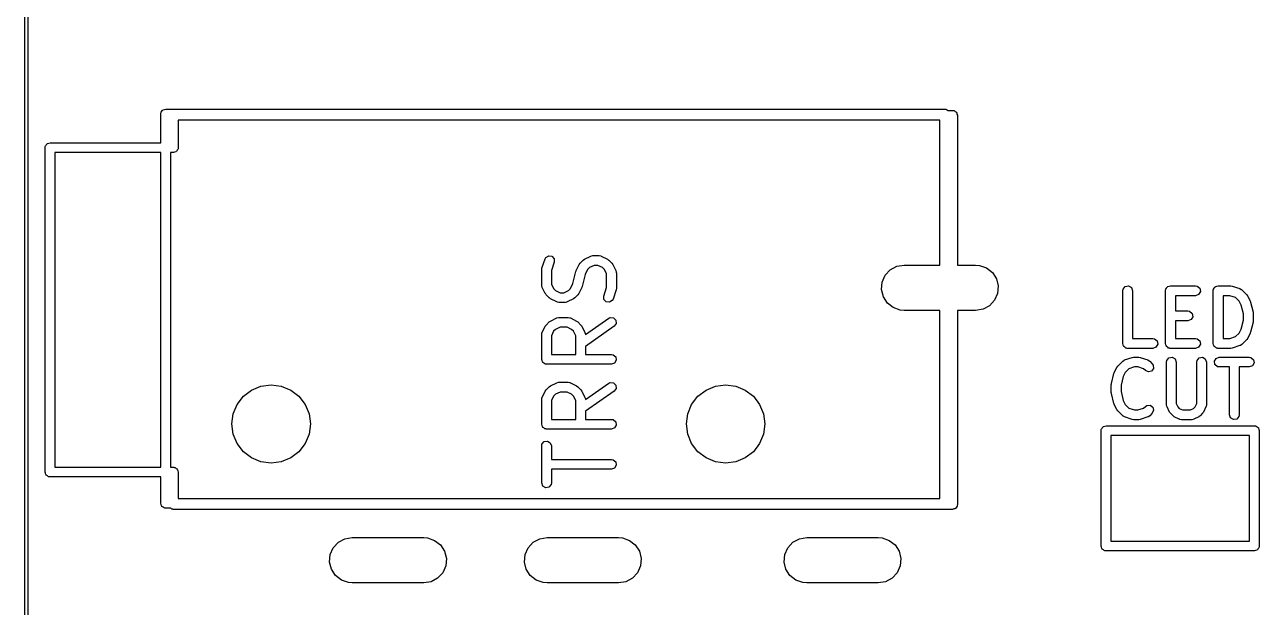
# Model space of a CAD drawing. Extents: x 62 to 222, y -188 to -37.
# Drawn here: x 88.21 to 107.23, y -96.7 to -87.72 of the extents above; entities that cross this region are included whole.
import ezdxf

# ---------------------------------------------------------------- set-up
doc = ezdxf.new("R2010")
doc.units = 0
doc.layers.add('BLACK', color=7, linetype='CONTINUOUS')

msp = doc.modelspace()

# ---------------------------------------------------------------- linework, layer by layer
at = {"layer": 'BLACK', "linetype": 'CONTINUOUS'}
for p, q in [((88.2141, -118.993), (88.2141, -43.2947)), ((88.264, -43.2947), (88.264, -119)), ((90.3103, -89.1004), (90.312, -89.0907)), ((90.3103, -89.545), (90.3103, -89.1004)), ((90.3114, -89.0874), (90.3131, -89.0845)), ((90.312, -89.0907), (90.3114, -89.0874)), ((90.3131, -89.0845), (90.3148, -89.0748)), ((90.3148, -89.0748), (90.3273, -89.0599)), ((90.3273, -89.0599), (90.3371, -89.043)), ((90.3371, -89.043), (90.3434, -89.0407)), ((90.3434, -89.0407), (90.3478, -89.0355)), ((90.3478, -89.0355), (90.367, -89.0321)), ((90.367, -89.0321), (90.3853, -89.0254)), ((90.3853, -89.0254), (102.385, -89.0254)), ((102.385, -89.0254), (102.395, -89.0272)), ((102.395, -89.0272), (102.398, -89.0266)), ((102.398, -89.0266), (102.401, -89.0283)), ((102.401, -89.0283), (102.411, -89.03)), ((102.411, -89.03), (102.426, -89.0425)), ((102.426, -89.0425), (102.43, -89.045)), ((102.43, -89.045), (102.504, -89.045)), ((102.504, -89.045), (102.514, -89.0467)), ((102.514, -89.0467), (102.517, -89.0461)), ((102.517, -89.0461), (102.52, -89.0478)), ((102.52, -89.0478), (102.53, -89.0495)), ((102.53, -89.0495), (102.545, -89.062)), ((102.545, -89.062), (102.562, -89.0718)), ((102.562, -89.0718), (102.564, -89.0781)), ((102.564, -89.0781), (102.569, -89.0825)), ((102.569, -89.0825), (102.572, -89.1017)), ((102.572, -89.1017), (102.579, -89.12)), ((102.579, -89.12), (102.579, -91.4284)), ((90.5791, -89.195), (90.5791, -89.62)), ((102.31, -89.195), (90.5791, -89.195)), ((102.31, -91.4284), (102.31, -89.195)), ((88.5622, -89.5602), (88.5666, -89.555)), ((88.5666, -89.555), (88.5858, -89.5517)), ((88.5858, -89.5517), (88.6041, -89.545)), ((88.6041, -89.545), (90.3103, -89.545)), ((88.5291, -89.62), (88.5308, -89.6103)), ((88.5291, -94.62), (88.5291, -89.62)), ((88.5302, -89.607), (88.5319, -89.6041)), ((88.5308, -89.6103), (88.5302, -89.607)), ((88.5319, -89.6041), (88.5336, -89.5943)), ((88.5336, -89.5943), (88.5461, -89.5794)), ((88.5461, -89.5794), (88.5559, -89.5625)), ((88.5559, -89.5625), (88.5622, -89.5602)), ((88.6791, -89.695), (88.6791, -94.545)), ((90.3103, -89.695), (88.6791, -89.695)), ((90.3103, -94.545), (90.3103, -89.695)), ((90.5041, -89.695), (90.4603, -89.695)), ((90.4603, -89.695), (90.4603, -94.545)), ((90.5224, -89.6883), (90.5041, -89.695)), ((90.5416, -89.685), (90.5224, -89.6883)), ((90.5459, -89.6798), (90.5416, -89.685)), ((90.5523, -89.6775), (90.5459, -89.6798)), ((90.5621, -89.6606), (90.5523, -89.6775)), ((90.5746, -89.6457), (90.5621, -89.6606)), ((90.5763, -89.6359), (90.5746, -89.6457)), ((90.578, -89.633), (90.5763, -89.6359)), ((90.5791, -89.62), (90.5774, -89.6297)), ((90.5774, -89.6297), (90.578, -89.633)), ((96.18, -91.4774), (96.2276, -91.3346)), ((96.2276, -91.3346), (96.2401, -91.3117)), ((96.2401, -91.3117), (96.2838, -91.2848)), ((96.2838, -91.2848), (96.3345, -91.2923)), ((96.37, -91.382), (96.3262, -91.5133)), ((96.3345, -91.2923), (96.3685, -91.3307)), ((96.3685, -91.3307), (96.37, -91.382)), ((96.7079, -91.5152), (96.7555, -91.42)), ((96.7555, -91.42), (96.7689, -91.402)), ((96.7689, -91.402), (96.7696, -91.4005)), ((96.7696, -91.4005), (96.8172, -91.3529)), ((96.8172, -91.3529), (96.8356, -91.34)), ((96.8356, -91.34), (96.8367, -91.3388)), ((96.8367, -91.3388), (96.9319, -91.2912)), ((96.9832, -91.4333), (96.9147, -91.4675)), ((96.9319, -91.2912), (96.9569, -91.2838)), ((96.9569, -91.2838), (96.9613, -91.2848)), ((96.9613, -91.2848), (96.9655, -91.2833)), ((96.9655, -91.2833), (97.0607, -91.2833)), ((97.043, -91.4333), (96.9832, -91.4333)), ((97.1115, -91.4675), (97.043, -91.4333)), ((97.0607, -91.2833), (97.0864, -91.2878)), ((97.0864, -91.2878), (97.0898, -91.2907)), ((97.0898, -91.2907), (97.0942, -91.2912)), ((97.0942, -91.2912), (97.1895, -91.3388)), ((97.1895, -91.3388), (97.2075, -91.3522)), ((97.2075, -91.3522), (97.209, -91.3529)), ((97.209, -91.3529), (97.2566, -91.4005)), ((97.2566, -91.4005), (97.2695, -91.4189)), ((97.2695, -91.4189), (97.2706, -91.42)), ((97.2706, -91.42), (97.3183, -91.5152)), ((101.545, -91.5018), (101.646, -91.4473)), ((101.646, -91.4473), (101.759, -91.4284)), ((101.759, -91.4284), (102.31, -91.4284)), ((102.579, -91.4284), (102.859, -91.4284)), ((102.859, -91.4284), (102.919, -91.4336)), ((102.919, -91.4336), (103.028, -91.4717)), ((96.1762, -91.5011), (96.1801, -91.4791)), ((96.1762, -91.7392), (96.1762, -91.5011)), ((96.1801, -91.4791), (96.18, -91.4774)), ((96.3262, -91.5133), (96.3262, -91.7215)), ((96.6566, -91.7131), (96.7022, -91.5306)), ((96.7022, -91.5306), (96.7075, -91.5187)), ((96.7075, -91.5187), (96.7079, -91.5152)), ((96.8458, -91.5749), (96.8001, -91.7574)), ((96.8842, -91.4979), (96.8458, -91.5749)), ((96.9147, -91.4675), (96.8842, -91.4979)), ((97.1419, -91.4979), (97.1115, -91.4675)), ((97.1762, -91.5665), (97.1419, -91.4979)), ((97.1762, -91.7747), (97.1762, -91.5665)), ((97.3183, -91.5152), (97.3257, -91.5402)), ((97.3257, -91.5402), (97.3246, -91.5445)), ((97.3246, -91.5445), (97.3262, -91.5488)), ((97.3262, -91.5488), (97.3262, -91.7869)), ((101.42, -91.6914), (101.467, -91.5862)), ((101.467, -91.5862), (101.545, -91.5018)), ((103.028, -91.4717), (103.118, -91.5428)), ((103.118, -91.5428), (103.18, -91.6394)), ((103.18, -91.6394), (103.208, -91.7509)), ((96.1777, -91.7434), (96.1762, -91.7392)), ((96.1767, -91.7478), (96.1777, -91.7434)), ((96.1841, -91.7728), (96.1767, -91.7478)), ((96.2317, -91.868), (96.1841, -91.7728)), ((96.3262, -91.7215), (96.3604, -91.79)), ((96.3604, -91.79), (96.3908, -91.8205)), ((96.3908, -91.8205), (96.4594, -91.8547)), ((96.5192, -91.8547), (96.5877, -91.8205)), ((96.5877, -91.8205), (96.6181, -91.79)), ((96.6181, -91.79), (96.6566, -91.7131)), ((96.7945, -91.7728), (96.7468, -91.868)), ((96.7949, -91.7692), (96.7945, -91.7728)), ((96.8001, -91.7574), (96.7949, -91.7692)), ((97.1324, -91.906), (97.1762, -91.7747)), ((97.3223, -91.8106), (97.2747, -91.9534)), ((97.3262, -91.7869), (97.3223, -91.8089)), ((97.3223, -91.8089), (97.3223, -91.8106)), ((101.41, -91.8059), (101.42, -91.6914)), ((101.438, -91.9174), (101.41, -91.8059)), ((103.208, -91.7509), (103.198, -91.8654)), ((105.124, -91.8246), (105.129, -91.7985)), ((105.124, -92.6374), (105.124, -91.8246)), ((105.129, -91.7985), (105.162, -91.7586)), ((105.162, -91.7586), (105.214, -91.7496)), ((105.214, -91.7496), (105.259, -91.7756)), ((105.259, -91.7756), (105.277, -91.8246)), ((105.277, -91.8246), (105.277, -92.5612)), ((105.782, -91.8246), (105.784, -91.8147)), ((105.782, -92.6374), (105.782, -91.8246)), ((105.783, -91.8114), (105.785, -91.8084)), ((105.784, -91.8147), (105.783, -91.8114)), ((105.785, -91.8084), (105.787, -91.7985)), ((105.787, -91.7985), (105.8, -91.7834)), ((105.8, -91.7834), (105.809, -91.7662)), ((105.809, -91.7662), (105.816, -91.7639)), ((105.816, -91.7639), (105.82, -91.7586)), ((105.82, -91.7586), (105.84, -91.7552)), ((105.84, -91.7552), (105.858, -91.7484)), ((105.858, -91.7484), (106.245, -91.7484)), ((106.245, -91.7484), (106.272, -91.753)), ((106.272, -91.753), (106.311, -91.7865)), ((106.311, -91.7865), (106.321, -91.8378)), ((106.518, -91.8246), (106.519, -91.8147)), ((106.518, -92.6374), (106.518, -91.8246)), ((106.519, -91.8114), (106.52, -91.8084)), ((106.519, -91.8147), (106.519, -91.8114)), ((106.52, -91.8084), (106.522, -91.7985)), ((106.522, -91.7985), (106.535, -91.7834)), ((106.535, -91.7834), (106.545, -91.7662)), ((106.545, -91.7662), (106.551, -91.7639)), ((106.551, -91.7639), (106.556, -91.7586)), ((106.556, -91.7586), (106.575, -91.7552)), ((106.575, -91.7552), (106.594, -91.7484)), ((106.594, -91.7484), (106.787, -91.7484)), ((106.787, -91.7484), (106.81, -91.7524)), ((106.81, -91.7524), (106.811, -91.7523)), ((106.811, -91.7523), (106.928, -91.791)), ((106.928, -91.791), (106.951, -91.8036)), ((106.951, -91.8036), (106.953, -91.8075)), ((106.953, -91.8075), (106.957, -91.8094)), ((106.957, -91.8094), (107.035, -91.8868)), ((96.2329, -91.8691), (96.2317, -91.868)), ((96.2458, -91.8875), (96.2329, -91.8691)), ((96.2934, -91.9351), (96.2458, -91.8875)), ((96.2949, -91.9358), (96.2934, -91.9351)), ((96.3129, -91.9492), (96.2949, -91.9358)), ((96.4081, -91.9968), (96.3129, -91.9492)), ((96.4126, -91.9973), (96.4081, -91.9968)), ((96.416, -92.0002), (96.4126, -91.9973)), ((96.4417, -92.0047), (96.416, -92.0002)), ((96.5369, -92.0047), (96.4417, -92.0047)), ((96.4594, -91.8547), (96.5192, -91.8547)), ((96.5411, -92.0032), (96.5369, -92.0047)), ((96.5455, -92.0042), (96.5411, -92.0032)), ((96.5704, -91.9968), (96.5455, -92.0042)), ((96.6657, -91.9492), (96.5704, -91.9968)), ((96.6668, -91.948), (96.6657, -91.9492)), ((96.6852, -91.9351), (96.6668, -91.948)), ((96.7328, -91.8875), (96.6852, -91.9351)), ((96.7335, -91.886), (96.7328, -91.8875)), ((96.7468, -91.868), (96.7335, -91.886)), ((97.1338, -91.9573), (97.1324, -91.906)), ((97.1678, -91.9957), (97.1338, -91.9573)), ((97.2186, -92.0032), (97.1678, -91.9957)), ((97.2623, -91.9763), (97.2186, -92.0032)), ((97.2747, -91.9534), (97.2623, -91.9763)), ((101.5, -92.014), (101.438, -91.9174)), ((101.591, -92.0851), (101.5, -92.014)), ((103.152, -91.9706), (103.074, -92.055)), ((103.198, -91.8654), (103.152, -91.9706)), ((106.245, -91.9008), (105.935, -91.9008)), ((105.935, -91.9008), (105.935, -92.1354)), ((106.294, -91.883), (106.245, -91.9008)), ((106.321, -91.8378), (106.294, -91.883)), ((106.67, -91.9008), (106.67, -92.5612)), ((106.775, -91.9008), (106.67, -91.9008)), ((106.862, -91.9299), (106.775, -91.9008)), ((106.918, -91.9858), (106.862, -91.9299)), ((106.948, -92.0447), (106.918, -91.9858)), ((107.035, -91.8868), (107.048, -91.9055)), ((107.048, -91.9055), (107.049, -91.9066)), ((107.049, -91.9066), (107.088, -91.984)), ((107.088, -91.984), (107.091, -91.9966)), ((107.091, -91.9966), (107.093, -91.9996)), ((107.093, -91.9996), (107.132, -92.1545)), ((101.699, -92.1232), (101.591, -92.0851)), ((101.759, -92.1284), (101.699, -92.1232)), ((102.31, -92.1284), (101.759, -92.1284)), ((102.31, -95.0254), (102.31, -92.1284)), ((102.859, -92.1284), (102.579, -92.1284)), ((102.579, -92.1284), (102.579, -95.12)), ((102.973, -92.1095), (102.859, -92.1284)), ((103.074, -92.055), (102.973, -92.1095)), ((105.935, -92.1354), (106.129, -92.1354)), ((106.129, -92.1354), (106.155, -92.14)), ((106.155, -92.14), (106.195, -92.1735)), ((106.195, -92.1735), (106.204, -92.2249)), ((106.982, -92.1823), (106.948, -92.0447)), ((106.982, -92.2797), (106.982, -92.1823)), ((107.132, -92.1545), (107.133, -92.1696)), ((107.133, -92.1696), (107.134, -92.1729)), ((107.134, -92.1729), (107.134, -92.289)), ((96.1841, -92.4676), (96.2317, -92.3724)), ((96.2317, -92.3724), (96.2451, -92.3544)), ((96.2451, -92.3544), (96.2458, -92.3529)), ((96.2458, -92.3529), (96.2934, -92.3053)), ((96.2934, -92.3053), (96.3118, -92.2924)), ((96.3118, -92.2924), (96.3129, -92.2912)), ((96.3129, -92.2912), (96.4081, -92.2436)), ((96.4594, -92.3857), (96.3908, -92.4199)), ((96.4081, -92.2436), (96.4331, -92.2362)), ((96.4331, -92.2362), (96.4374, -92.2372)), ((96.4374, -92.2372), (96.4417, -92.2357)), ((96.4417, -92.2357), (96.5845, -92.2357)), ((96.5668, -92.3857), (96.4594, -92.3857)), ((96.6353, -92.4199), (96.5668, -92.3857)), ((96.5845, -92.2357), (96.6102, -92.2402)), ((96.6102, -92.2402), (96.6136, -92.2431)), ((96.6136, -92.2431), (96.6181, -92.2436)), ((96.6181, -92.2436), (96.7133, -92.2912)), ((96.7133, -92.2912), (96.7313, -92.3046)), ((96.7313, -92.3046), (96.7328, -92.3053)), ((96.7328, -92.3053), (96.7804, -92.3529)), ((96.7804, -92.3529), (96.7933, -92.3712)), ((96.7933, -92.3712), (96.7945, -92.3724)), ((96.7945, -92.3724), (96.8421, -92.4676)), ((96.8496, -92.5002), (97.2082, -92.2492)), ((97.2942, -92.3721), (96.85, -92.683)), ((97.2082, -92.2492), (97.2318, -92.2382)), ((97.2318, -92.2382), (97.2829, -92.2427)), ((97.2829, -92.2427), (97.3192, -92.279)), ((97.3236, -92.3301), (97.2942, -92.3721)), ((97.3192, -92.279), (97.3236, -92.3301)), ((106.129, -92.2878), (105.935, -92.2878)), ((105.935, -92.2878), (105.935, -92.5612)), ((106.178, -92.27), (106.129, -92.2878)), ((106.204, -92.2249), (106.178, -92.27)), ((106.948, -92.4173), (106.982, -92.2797)), ((107.132, -92.3075), (107.093, -92.4624)), ((107.134, -92.289), (107.132, -92.304)), ((107.132, -92.304), (107.132, -92.3075)), ((96.1762, -92.5011), (96.1807, -92.4755)), ((96.1762, -92.8821), (96.1762, -92.5011)), ((96.1807, -92.4755), (96.1836, -92.4721)), ((96.1836, -92.4721), (96.1841, -92.4676)), ((96.3604, -92.4503), (96.3262, -92.5188)), ((96.3262, -92.5188), (96.3262, -92.8071)), ((96.3908, -92.4199), (96.3604, -92.4503)), ((96.6657, -92.4503), (96.6353, -92.4199)), ((96.7, -92.5188), (96.6657, -92.4503)), ((96.7, -92.8071), (96.7, -92.5188)), ((96.8421, -92.4676), (96.8495, -92.4926)), ((96.8495, -92.4926), (96.8485, -92.4969)), ((96.8485, -92.4969), (96.8496, -92.5002)), ((105.277, -92.5612), (105.587, -92.5612)), ((105.587, -92.5612), (105.614, -92.5658)), ((105.614, -92.5658), (105.653, -92.5993)), ((105.935, -92.5612), (106.245, -92.5612)), ((106.245, -92.5612), (106.272, -92.5658)), ((106.272, -92.5658), (106.311, -92.5993)), ((106.67, -92.5612), (106.775, -92.5612)), ((106.775, -92.5612), (106.862, -92.5321)), ((106.862, -92.5321), (106.918, -92.4761)), ((106.918, -92.4761), (106.948, -92.4173)), ((107.035, -92.5752), (106.957, -92.6526)), ((107.049, -92.5554), (107.035, -92.5737)), ((107.035, -92.5737), (107.035, -92.5752)), ((107.088, -92.4779), (107.049, -92.5554)), ((107.093, -92.4624), (107.088, -92.4744)), ((107.088, -92.4744), (107.088, -92.4779)), ((96.85, -92.683), (96.85, -92.8071)), ((105.131, -92.656), (105.124, -92.6374)), ((105.134, -92.6755), (105.131, -92.656)), ((105.14, -92.6799), (105.134, -92.6755)), ((105.142, -92.6864), (105.14, -92.6799)), ((105.159, -92.6963), (105.142, -92.6864)), ((105.174, -92.709), (105.159, -92.6963)), ((105.184, -92.7108), (105.174, -92.709)), ((105.187, -92.7124), (105.184, -92.7108)), ((105.191, -92.7119), (105.187, -92.7124)), ((105.2, -92.7136), (105.191, -92.7119)), ((105.587, -92.7136), (105.2, -92.7136)), ((105.636, -92.6958), (105.587, -92.7136)), ((105.663, -92.6506), (105.636, -92.6958)), ((105.653, -92.5993), (105.663, -92.6506)), ((105.789, -92.656), (105.782, -92.6374)), ((105.792, -92.6755), (105.789, -92.656)), ((105.798, -92.6799), (105.792, -92.6755)), ((105.8, -92.6864), (105.798, -92.6799)), ((105.817, -92.6963), (105.8, -92.6864)), ((105.832, -92.709), (105.817, -92.6963)), ((105.842, -92.7108), (105.832, -92.709)), ((105.845, -92.7124), (105.842, -92.7108)), ((105.849, -92.7119), (105.845, -92.7124)), ((105.858, -92.7136), (105.849, -92.7119)), ((106.245, -92.7136), (105.858, -92.7136)), ((106.294, -92.6958), (106.245, -92.7136)), ((106.321, -92.6506), (106.294, -92.6958)), ((106.311, -92.5993), (106.321, -92.6506)), ((106.524, -92.656), (106.518, -92.6374)), ((106.528, -92.6755), (106.524, -92.656)), ((106.533, -92.6799), (106.528, -92.6755)), ((106.535, -92.6864), (106.533, -92.6799)), ((106.553, -92.6963), (106.535, -92.6864)), ((106.568, -92.709), (106.553, -92.6963)), ((106.578, -92.7108), (106.568, -92.709)), ((106.581, -92.7124), (106.578, -92.7108)), ((106.584, -92.7119), (106.581, -92.7124)), ((106.594, -92.7136), (106.584, -92.7119)), ((106.787, -92.7136), (106.594, -92.7136)), ((106.789, -92.713), (106.787, -92.7136)), ((106.811, -92.7097), (106.789, -92.713)), ((106.928, -92.671), (106.811, -92.7097)), ((106.931, -92.6681), (106.928, -92.671)), ((106.936, -92.6678), (106.931, -92.6681)), ((106.957, -92.6526), (106.936, -92.6678)), ((96.1828, -92.9004), (96.1762, -92.8821)), ((96.1862, -92.9196), (96.1828, -92.9004)), ((96.1914, -92.9239), (96.1862, -92.9196)), ((96.1937, -92.9303), (96.1914, -92.9239)), ((96.2106, -92.94), (96.1937, -92.9303)), ((96.2255, -92.9526), (96.2106, -92.94)), ((96.2353, -92.9543), (96.2255, -92.9526)), ((96.2382, -92.956), (96.2353, -92.9543)), ((96.2414, -92.9554), (96.2382, -92.956)), ((96.2512, -92.9571), (96.2414, -92.9554)), ((97.2512, -92.9571), (96.2512, -92.9571)), ((96.3262, -92.8071), (96.7, -92.8071)), ((96.85, -92.8071), (97.2512, -92.8071)), ((97.2512, -92.8071), (97.2768, -92.8116)), ((97.2994, -92.9395), (97.2512, -92.9571)), ((97.2768, -92.8116), (97.3161, -92.8446)), ((97.325, -92.8951), (97.2994, -92.9395)), ((97.3161, -92.8446), (97.325, -92.8951)), ((105.047, -92.9877), (105.125, -92.9103)), ((105.125, -92.9103), (105.146, -92.8953)), ((105.146, -92.8953), (105.151, -92.8949)), ((105.151, -92.8949), (105.154, -92.8921)), ((105.154, -92.8921), (105.27, -92.8534)), ((105.27, -92.8534), (105.292, -92.8502)), ((105.292, -92.8502), (105.294, -92.8496)), ((105.294, -92.8496), (105.371, -92.8496)), ((105.371, -92.8496), (105.393, -92.8535)), ((105.393, -92.8535), (105.395, -92.8534)), ((105.395, -92.8534), (105.511, -92.8921)), ((105.511, -92.8921), (105.534, -92.9045)), ((105.534, -92.9045), (105.536, -92.9084)), ((105.536, -92.9084), (105.541, -92.9103)), ((105.541, -92.9103), (105.579, -92.949)), ((105.579, -92.949), (105.594, -92.9703)), ((105.594, -92.9703), (105.599, -93.0214)), ((105.8, -92.9246), (105.804, -92.8989)), ((105.8, -93.5826), (105.8, -92.9246)), ((105.804, -92.8989), (105.837, -92.8596)), ((105.837, -92.8596), (105.888, -92.8507)), ((105.888, -92.8507), (105.932, -92.8764)), ((105.932, -92.8764), (105.95, -92.9246)), ((105.95, -92.9246), (105.95, -93.5649)), ((106.264, -92.9246), (106.269, -92.8989)), ((106.264, -93.5649), (106.264, -92.9246)), ((106.269, -92.8989), (106.301, -92.8596)), ((106.301, -92.8596), (106.352, -92.8507)), ((106.352, -92.8507), (106.396, -92.8764)), ((106.396, -92.8764), (106.414, -92.9246)), ((106.414, -92.9246), (106.414, -93.5826)), ((106.536, -92.9116), (106.562, -92.8671)), ((106.545, -92.9621), (106.536, -92.9116)), ((106.584, -92.9951), (106.545, -92.9621)), ((106.562, -92.8671), (106.61, -92.8496)), ((106.61, -92.8496), (107.074, -92.8496)), ((107.074, -92.8496), (107.1, -92.8541)), ((107.1, -92.8541), (107.139, -92.8871)), ((107.148, -92.9376), (107.123, -92.9821)), ((107.139, -92.8871), (107.148, -92.9376)), ((104.95, -93.2548), (104.989, -93.0999)), ((104.989, -93.0999), (104.994, -93.0881)), ((104.994, -93.0881), (104.995, -93.0846)), ((104.995, -93.0846), (105.033, -93.0072)), ((105.033, -93.0072), (105.047, -92.9892)), ((105.047, -92.9892), (105.047, -92.9877)), ((105.132, -93.1443), (105.098, -93.2822)), ((105.162, -93.0851), (105.132, -93.1443)), ((105.218, -93.0289), (105.162, -93.0851)), ((105.306, -92.9996), (105.218, -93.0289)), ((105.359, -92.9996), (105.306, -92.9996)), ((105.447, -93.0289), (105.359, -92.9996)), ((105.473, -93.055), (105.447, -93.0289)), ((105.52, -93.0767), (105.473, -93.055)), ((105.569, -93.0634), (105.52, -93.0767)), ((105.599, -93.0214), (105.569, -93.0634)), ((106.61, -92.9996), (106.584, -92.9951)), ((106.767, -92.9996), (106.61, -92.9996)), ((106.767, -93.7374), (106.767, -92.9996)), ((107.074, -92.9996), (106.917, -92.9996)), ((106.917, -92.9996), (106.917, -93.7374)), ((107.123, -92.9821), (107.074, -92.9996)), ((91.5814, -93.4506), (91.7067, -93.3545)), ((91.7067, -93.3545), (91.8526, -93.294)), ((91.8526, -93.294), (92.0092, -93.2734)), ((92.0092, -93.2734), (92.1658, -93.294)), ((92.1658, -93.294), (92.3117, -93.3545)), ((92.3117, -93.3545), (92.437, -93.4506)), ((96.2317, -93.3724), (96.2451, -93.3544)), ((96.2451, -93.3544), (96.2458, -93.3529)), ((96.2458, -93.3529), (96.2934, -93.3053)), ((96.2934, -93.3053), (96.3118, -93.2924)), ((96.3118, -93.2924), (96.3129, -93.2912)), ((96.3129, -93.2912), (96.4081, -93.2436)), ((96.4081, -93.2436), (96.4331, -93.2362)), ((96.4331, -93.2362), (96.4374, -93.2372)), ((96.4374, -93.2372), (96.4417, -93.2357)), ((96.4417, -93.2357), (96.5845, -93.2357)), ((96.5845, -93.2357), (96.6102, -93.2402)), ((96.6102, -93.2402), (96.6136, -93.2431)), ((96.6136, -93.2431), (96.6181, -93.2436)), ((96.6181, -93.2436), (96.7133, -93.2912)), ((96.7133, -93.2912), (96.7313, -93.3046)), ((96.7313, -93.3046), (96.7328, -93.3053)), ((96.7328, -93.3053), (96.7804, -93.3529)), ((96.7804, -93.3529), (96.7933, -93.3712)), ((96.8496, -93.5002), (97.2082, -93.2492)), ((97.2082, -93.2492), (97.2318, -93.2382)), ((97.2318, -93.2382), (97.2829, -93.2427)), ((97.2829, -93.2427), (97.3192, -93.279)), ((97.3236, -93.3301), (97.2942, -93.3721)), ((97.3192, -93.279), (97.3236, -93.3301)), ((98.5814, -93.4506), (98.7067, -93.3545)), ((98.7067, -93.3545), (98.8526, -93.294)), ((98.8526, -93.294), (99.0092, -93.2734)), ((99.0092, -93.2734), (99.1658, -93.294)), ((99.1658, -93.294), (99.3117, -93.3545)), ((99.3117, -93.3545), (99.437, -93.4506)), ((104.948, -93.2729), (104.951, -93.2582)), ((104.948, -93.389), (104.948, -93.2729)), ((104.951, -93.2582), (104.95, -93.2548)), ((105.098, -93.2822), (105.098, -93.3798)), ((91.4853, -93.5759), (91.5814, -93.4506)), ((92.437, -93.4506), (92.5331, -93.5759)), ((96.1762, -93.5011), (96.1807, -93.4755)), ((96.1762, -93.8821), (96.1762, -93.5011)), ((96.1807, -93.4755), (96.1836, -93.4721)), ((96.1836, -93.4721), (96.1841, -93.4676)), ((96.1841, -93.4676), (96.2317, -93.3724)), ((96.3604, -93.4503), (96.3262, -93.5188)), ((96.3262, -93.5188), (96.3262, -93.8071)), ((96.3908, -93.4199), (96.3604, -93.4503)), ((96.4594, -93.3857), (96.3908, -93.4199)), ((96.5668, -93.3857), (96.4594, -93.3857)), ((96.6353, -93.4199), (96.5668, -93.3857)), ((96.6657, -93.4503), (96.6353, -93.4199)), ((96.7, -93.5188), (96.6657, -93.4503)), ((96.7, -93.8071), (96.7, -93.5188)), ((96.7933, -93.3712), (96.7945, -93.3724)), ((96.7945, -93.3724), (96.8421, -93.4676)), ((96.8421, -93.4676), (96.8495, -93.4926)), ((96.8495, -93.4926), (96.8485, -93.4969)), ((96.8485, -93.4969), (96.8496, -93.5002)), ((97.2942, -93.3721), (96.85, -93.683)), ((98.4853, -93.5759), (98.5814, -93.4506)), ((99.437, -93.4506), (99.5331, -93.5759)), ((104.949, -93.3923), (104.948, -93.389)), ((104.95, -93.4072), (104.949, -93.3923)), ((104.989, -93.5621), (104.95, -93.4072)), ((105.098, -93.3798), (105.132, -93.5177)), ((105.132, -93.5177), (105.162, -93.5769)), ((91.4042, -93.8784), (91.4248, -93.7218)), ((91.4248, -93.7218), (91.4853, -93.5759)), ((92.5331, -93.5759), (92.5936, -93.7218)), ((92.5936, -93.7218), (92.6142, -93.8784)), ((96.85, -93.683), (96.85, -93.8071)), ((98.4042, -93.8784), (98.4248, -93.7218)), ((98.4248, -93.7218), (98.4853, -93.5759)), ((99.5331, -93.5759), (99.5936, -93.7218)), ((99.5936, -93.7218), (99.6142, -93.8784)), ((104.991, -93.565), (104.989, -93.5621)), ((104.995, -93.5774), (104.991, -93.565)), ((105.033, -93.6548), (104.995, -93.5774)), ((105.035, -93.6559), (105.033, -93.6548)), ((105.047, -93.6743), (105.035, -93.6559)), ((105.125, -93.7517), (105.047, -93.6743)), ((105.162, -93.5769), (105.218, -93.6331)), ((105.218, -93.6331), (105.306, -93.6624)), ((105.306, -93.6624), (105.359, -93.6624)), ((105.359, -93.6624), (105.447, -93.6331)), ((105.447, -93.6331), (105.473, -93.607)), ((105.473, -93.607), (105.494, -93.592)), ((105.494, -93.592), (105.546, -93.5875)), ((105.579, -93.713), (105.541, -93.7517)), ((105.546, -93.5875), (105.588, -93.617)), ((105.601, -93.6665), (105.579, -93.713)), ((105.588, -93.617), (105.601, -93.6665)), ((105.801, -93.5868), (105.8, -93.5826)), ((105.8, -93.5912), (105.801, -93.5868)), ((105.807, -93.6161), (105.8, -93.5912)), ((105.846, -93.6935), (105.807, -93.6161)), ((105.847, -93.6947), (105.846, -93.6935)), ((105.86, -93.713), (105.847, -93.6947)), ((105.899, -93.7517), (105.86, -93.713)), ((105.95, -93.5649), (105.975, -93.6156)), ((105.975, -93.6156), (105.996, -93.6371)), ((105.996, -93.6371), (106.047, -93.6624)), ((106.047, -93.6624), (106.166, -93.6624)), ((106.166, -93.6624), (106.217, -93.6371)), ((106.217, -93.6371), (106.239, -93.6156)), ((106.239, -93.6156), (106.264, -93.5649)), ((106.353, -93.713), (106.315, -93.7517)), ((106.354, -93.7116), (106.353, -93.713)), ((106.367, -93.6935), (106.354, -93.7116)), ((106.406, -93.6161), (106.367, -93.6935)), ((106.407, -93.6117), (106.406, -93.6161)), ((106.409, -93.6082), (106.407, -93.6117)), ((106.414, -93.5826), (106.409, -93.6082)), ((106.785, -93.7856), (106.767, -93.7374)), ((106.917, -93.7374), (106.913, -93.7631)), ((91.4248, -94.035), (91.4042, -93.8784)), ((92.6142, -93.8784), (92.5936, -94.035)), ((96.1828, -93.9004), (96.1762, -93.8821)), ((96.1862, -93.9196), (96.1828, -93.9004)), ((96.1914, -93.9239), (96.1862, -93.9196)), ((96.1937, -93.9303), (96.1914, -93.9239)), ((96.3262, -93.8071), (96.7, -93.8071)), ((96.85, -93.8071), (97.2512, -93.8071)), ((97.2512, -93.8071), (97.2768, -93.8116)), ((97.2768, -93.8116), (97.3161, -93.8446)), ((97.325, -93.8951), (97.2994, -93.9395)), ((97.3161, -93.8446), (97.325, -93.8951)), ((98.4248, -94.035), (98.4042, -93.8784)), ((99.6142, -93.8784), (99.5936, -94.035)), ((104.809, -93.9401), (104.819, -93.9232)), ((104.819, -93.9232), (104.825, -93.9209)), ((104.825, -93.9209), (104.829, -93.9157)), ((104.829, -93.9157), (104.849, -93.9124)), ((104.849, -93.9124), (104.867, -93.9057)), ((104.867, -93.9057), (107.153, -93.9057)), ((105.129, -93.7536), (105.125, -93.7517)), ((105.131, -93.7574), (105.129, -93.7536)), ((105.154, -93.7698), (105.131, -93.7574)), ((105.27, -93.8085), (105.154, -93.7698)), ((105.272, -93.8085), (105.27, -93.8085)), ((105.294, -93.8124), (105.272, -93.8085)), ((105.371, -93.8124), (105.294, -93.8124)), ((105.373, -93.8118), (105.371, -93.8124)), ((105.395, -93.8086), (105.373, -93.8118)), ((105.511, -93.7698), (105.395, -93.8086)), ((105.515, -93.7671), (105.511, -93.7698)), ((105.519, -93.7667), (105.515, -93.7671)), ((105.541, -93.7517), (105.519, -93.7667)), ((105.9, -93.7524), (105.899, -93.7517)), ((105.918, -93.7658), (105.9, -93.7524)), ((105.996, -93.8045), (105.918, -93.7658)), ((106, -93.805), (105.996, -93.8045)), ((106.004, -93.8079), (106, -93.805)), ((106.029, -93.8124), (106.004, -93.8079)), ((106.184, -93.8124), (106.029, -93.8124)), ((106.188, -93.8109), (106.184, -93.8124)), ((106.193, -93.8119), (106.188, -93.8109)), ((106.218, -93.8045), (106.193, -93.8119)), ((106.295, -93.7658), (106.218, -93.8045)), ((106.296, -93.7646), (106.295, -93.7658)), ((106.315, -93.7517), (106.296, -93.7646)), ((106.829, -93.8113), (106.785, -93.7856)), ((106.88, -93.8024), (106.829, -93.8113)), ((106.913, -93.7631), (106.88, -93.8024)), ((107.153, -93.9057), (107.163, -93.9074)), ((107.163, -93.9074), (107.166, -93.9068)), ((107.166, -93.9068), (107.169, -93.9085)), ((107.169, -93.9085), (107.179, -93.9102)), ((107.179, -93.9102), (107.194, -93.9227)), ((107.194, -93.9227), (107.21, -93.9325)), ((91.4853, -94.1809), (91.4248, -94.035)), ((92.5936, -94.035), (92.5331, -94.1809)), ((96.2106, -93.94), (96.1937, -93.9303)), ((96.2255, -93.9526), (96.2106, -93.94)), ((96.2353, -93.9543), (96.2255, -93.9526)), ((96.2382, -93.956), (96.2353, -93.9543)), ((96.2414, -93.9554), (96.2382, -93.956)), ((96.2512, -93.9571), (96.2414, -93.9554)), ((97.2512, -93.9571), (96.2512, -93.9571)), ((97.2994, -93.9395), (97.2512, -93.9571)), ((98.4853, -94.1809), (98.4248, -94.035)), ((99.5936, -94.035), (99.5331, -94.1809)), ((104.792, -93.9807), (104.794, -93.971)), ((104.792, -95.7587), (104.792, -93.9807)), ((104.793, -93.9677), (104.795, -93.9648)), ((104.794, -93.971), (104.793, -93.9677)), ((104.795, -93.9648), (104.797, -93.955)), ((104.797, -93.955), (104.809, -93.9401)), ((104.942, -94.0557), (104.942, -95.6837)), ((107.078, -94.0557), (104.942, -94.0557)), ((107.078, -95.6837), (107.078, -94.0557)), ((107.21, -93.9325), (107.213, -93.9389)), ((107.213, -93.9389), (107.218, -93.9432)), ((107.218, -93.9432), (107.221, -93.9624)), ((107.221, -93.9624), (107.228, -93.9807)), ((107.228, -93.9807), (107.228, -95.7587)), ((91.5814, -94.3062), (91.4853, -94.1809)), ((91.7067, -94.4023), (91.5814, -94.3062)), ((92.437, -94.3062), (92.3117, -94.4023)), ((92.5331, -94.1809), (92.437, -94.3062)), ((96.1762, -94.2154), (96.1807, -94.1898)), ((96.1762, -94.7869), (96.1762, -94.2154)), ((96.1807, -94.1898), (96.2137, -94.1505)), ((96.2137, -94.1505), (96.2642, -94.1416)), ((96.2642, -94.1416), (96.3086, -94.1672)), ((96.3086, -94.1672), (96.3262, -94.2154)), ((96.3262, -94.2154), (96.3262, -94.4261)), ((98.5814, -94.3062), (98.4853, -94.1809)), ((98.7067, -94.4023), (98.5814, -94.3062)), ((99.437, -94.3062), (99.3117, -94.4023)), ((99.5331, -94.1809), (99.437, -94.3062)), ((91.8526, -94.4628), (91.7067, -94.4023)), ((92.0092, -94.4834), (91.8526, -94.4628)), ((92.1658, -94.4628), (92.0092, -94.4834)), ((92.3117, -94.4023), (92.1658, -94.4628)), ((96.3262, -94.4261), (97.2512, -94.4261)), ((97.2512, -94.4261), (97.2768, -94.4307)), ((97.2768, -94.4307), (97.3161, -94.4636)), ((97.3161, -94.4636), (97.325, -94.5142)), ((98.8526, -94.4628), (98.7067, -94.4023)), ((99.0092, -94.4834), (98.8526, -94.4628)), ((99.1658, -94.4628), (99.0092, -94.4834)), ((99.3117, -94.4023), (99.1658, -94.4628)), ((88.5358, -94.6383), (88.5291, -94.62)), ((88.5391, -94.6575), (88.5358, -94.6383)), ((88.5443, -94.6619), (88.5391, -94.6575)), ((88.5466, -94.6682), (88.5443, -94.6619)), ((88.5635, -94.678), (88.5466, -94.6682)), ((88.5784, -94.6905), (88.5635, -94.678)), ((88.6791, -94.545), (90.3103, -94.545)), ((90.4603, -94.545), (90.5041, -94.545)), ((90.5041, -94.545), (90.5138, -94.5467)), ((90.5138, -94.5467), (90.5171, -94.5461)), ((90.5171, -94.5461), (90.52, -94.5478)), ((90.52, -94.5478), (90.5298, -94.5495)), ((90.5298, -94.5495), (90.5447, -94.562)), ((90.5447, -94.562), (90.5616, -94.5718)), ((90.5616, -94.5718), (90.5639, -94.5781)), ((90.5639, -94.5781), (90.5691, -94.5825)), ((90.5691, -94.5825), (90.5724, -94.6017)), ((90.5724, -94.6017), (90.5791, -94.62)), ((90.5791, -94.62), (90.5791, -95.0254)), ((97.2512, -94.5761), (96.3262, -94.5761)), ((96.3262, -94.5761), (96.3262, -94.7869)), ((97.2994, -94.5586), (97.2512, -94.5761)), ((97.325, -94.5142), (97.2994, -94.5586)), ((88.5882, -94.6922), (88.5784, -94.6905)), ((88.5911, -94.6939), (88.5882, -94.6922)), ((88.5944, -94.6933), (88.5911, -94.6939)), ((88.6041, -94.695), (88.5944, -94.6933)), ((90.3103, -94.695), (88.6041, -94.695)), ((90.3103, -95.1004), (90.3103, -94.695)), ((96.1937, -94.8351), (96.1762, -94.7869)), ((96.2382, -94.8607), (96.1937, -94.8351)), ((96.2887, -94.8518), (96.2382, -94.8607)), ((96.3217, -94.8125), (96.2887, -94.8518)), ((96.3262, -94.7869), (96.3217, -94.8125)), ((90.5791, -95.0254), (102.31, -95.0254)), ((90.317, -95.1188), (90.3103, -95.1004)), ((90.3203, -95.1379), (90.317, -95.1188)), ((90.3255, -95.1423), (90.3203, -95.1379)), ((90.3278, -95.1487), (90.3255, -95.1423)), ((90.3447, -95.1584), (90.3278, -95.1487)), ((90.3596, -95.1709), (90.3447, -95.1584)), ((90.3694, -95.1726), (90.3596, -95.1709)), ((90.3723, -95.1743), (90.3694, -95.1726)), ((90.3756, -95.1737), (90.3723, -95.1743)), ((90.3853, -95.1754), (90.3756, -95.1737)), ((90.4592, -95.1754), (90.3853, -95.1754)), ((90.4635, -95.178), (90.4592, -95.1754)), ((90.4784, -95.1905), (90.4635, -95.178)), ((90.4882, -95.1922), (90.4784, -95.1905)), ((90.4911, -95.1939), (90.4882, -95.1922)), ((90.4944, -95.1933), (90.4911, -95.1939)), ((90.5041, -95.195), (90.4944, -95.1933)), ((102.504, -95.195), (90.5041, -95.195)), ((102.522, -95.1883), (102.504, -95.195)), ((102.542, -95.185), (102.522, -95.1883)), ((102.546, -95.1798), (102.542, -95.185)), ((102.552, -95.1775), (102.546, -95.1798)), ((102.562, -95.1606), (102.552, -95.1775)), ((102.575, -95.1457), (102.562, -95.1606)), ((102.576, -95.1359), (102.575, -95.1457)), ((102.578, -95.133), (102.576, -95.1359)), ((102.579, -95.12), (102.577, -95.1297)), ((102.577, -95.1297), (102.578, -95.133)), ((93.1458, -95.6473), (93.2592, -95.6284)), ((93.2592, -95.6284), (94.3592, -95.6284)), ((94.3592, -95.6284), (94.4194, -95.6336)), ((94.4194, -95.6336), (94.5278, -95.6717)), ((96.1458, -95.6473), (96.2592, -95.6284)), ((96.2592, -95.6284), (97.3592, -95.6284)), ((97.3592, -95.6284), (97.4194, -95.6336)), ((97.4194, -95.6336), (97.5278, -95.6717)), ((100.146, -95.6473), (100.259, -95.6284)), ((100.259, -95.6284), (101.359, -95.6284)), ((101.359, -95.6284), (101.419, -95.6336)), ((101.419, -95.6336), (101.528, -95.6717)), ((92.9202, -95.8914), (92.9667, -95.7862)), ((92.9667, -95.7862), (93.0447, -95.7018)), ((93.0447, -95.7018), (93.1458, -95.6473)), ((94.5278, -95.6717), (94.6181, -95.7428)), ((94.6181, -95.7428), (94.6804, -95.8394)), ((95.9202, -95.8914), (95.9667, -95.7862)), ((95.9667, -95.7862), (96.0447, -95.7018)), ((96.0447, -95.7018), (96.1458, -95.6473)), ((97.5278, -95.6717), (97.6181, -95.7428)), ((97.6181, -95.7428), (97.6804, -95.8394)), ((99.9202, -95.8914), (99.9667, -95.7862)), ((99.9667, -95.7862), (100.045, -95.7018)), ((100.045, -95.7018), (100.146, -95.6473)), ((101.528, -95.6717), (101.618, -95.7428)), ((101.618, -95.7428), (101.68, -95.8394)), ((104.799, -95.777), (104.792, -95.7587)), ((104.802, -95.7962), (104.799, -95.777)), ((104.807, -95.8006), (104.802, -95.7962)), ((104.81, -95.8069), (104.807, -95.8006)), ((104.826, -95.8167), (104.81, -95.8069)), ((104.841, -95.8292), (104.826, -95.8167)), ((104.851, -95.8309), (104.841, -95.8292)), ((104.942, -95.6837), (107.078, -95.6837)), ((107.171, -95.827), (107.153, -95.8337)), ((107.191, -95.8237), (107.171, -95.827)), ((107.195, -95.8185), (107.191, -95.8237)), ((107.201, -95.8162), (107.195, -95.8185)), ((107.211, -95.7993), (107.201, -95.8162)), ((107.223, -95.7844), (107.211, -95.7993)), ((107.225, -95.7746), (107.223, -95.7844)), ((107.227, -95.7717), (107.225, -95.7746)), ((107.228, -95.7587), (107.226, -95.7684)), ((107.226, -95.7684), (107.227, -95.7717)), ((92.9103, -96.0059), (92.9202, -95.8914)), ((92.938, -96.1174), (92.9103, -96.0059)), ((94.6804, -95.8394), (94.7081, -95.9509)), ((94.7081, -95.9509), (94.6982, -96.0654)), ((95.9103, -96.0059), (95.9202, -95.8914)), ((95.938, -96.1174), (95.9103, -96.0059)), ((97.6804, -95.8394), (97.7081, -95.9509)), ((97.7081, -95.9509), (97.6982, -96.0654)), ((99.9103, -96.0059), (99.9202, -95.8914)), ((99.938, -96.1174), (99.9103, -96.0059)), ((101.68, -95.8394), (101.708, -95.9509)), ((101.708, -95.9509), (101.698, -96.0654)), ((104.854, -95.8326), (104.851, -95.8309)), ((104.857, -95.832), (104.854, -95.8326)), ((104.867, -95.8337), (104.857, -95.832)), ((107.153, -95.8337), (104.867, -95.8337)), ((93.0003, -96.214), (92.938, -96.1174)), ((94.6517, -96.1706), (94.5737, -96.255)), ((94.6982, -96.0654), (94.6517, -96.1706)), ((96.0003, -96.214), (95.938, -96.1174)), ((97.6517, -96.1706), (97.5737, -96.255)), ((97.6982, -96.0654), (97.6517, -96.1706)), ((100, -96.214), (99.938, -96.1174)), ((101.652, -96.1706), (101.574, -96.255)), ((101.698, -96.0654), (101.652, -96.1706)), ((93.0906, -96.2851), (93.0003, -96.214)), ((93.199, -96.3232), (93.0906, -96.2851)), ((93.2592, -96.3284), (93.199, -96.3232)), ((94.3592, -96.3284), (93.2592, -96.3284)), ((94.4726, -96.3095), (94.3592, -96.3284)), ((94.5737, -96.255), (94.4726, -96.3095)), ((96.0906, -96.2851), (96.0003, -96.214)), ((96.199, -96.3232), (96.0906, -96.2851)), ((96.2592, -96.3284), (96.199, -96.3232)), ((97.3592, -96.3284), (96.2592, -96.3284)), ((97.4726, -96.3095), (97.3592, -96.3284)), ((97.5737, -96.255), (97.4726, -96.3095)), ((100.091, -96.2851), (100, -96.214)), ((100.199, -96.3232), (100.091, -96.2851)), ((100.259, -96.3284), (100.199, -96.3232)), ((101.359, -96.3284), (100.259, -96.3284)), ((101.473, -96.3095), (101.359, -96.3284)), ((101.574, -96.255), (101.473, -96.3095))]:
    msp.add_line(p, q, dxfattribs=at)

doc.saveas('drawing.dxf')
